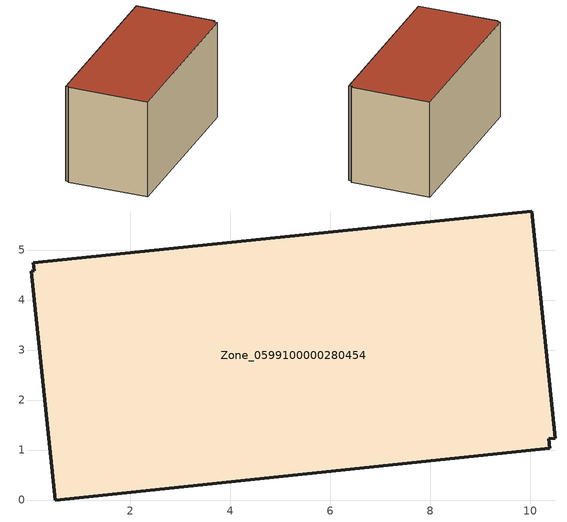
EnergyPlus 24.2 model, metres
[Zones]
Zone_0599100000280454
 floor ground (C_G): 0.08,4.58 0.06,4.75 10.03,5.78 10.5,1.24 10.37,1.23 10.39,1.04 0.5,0 0.02,4.58 z3.29
 wall outside (C_F): 10.5,1.24 10.03,5.78 0.06,4.75 0.08,4.58 0.02,4.58 0.5,0 10.39,1.04 10.37,1.23 10.5,1.24 z3.29:9.05
 roof outside (C_R): 0.06,4.75 0.08,4.58 0.02,4.58 0.5,0 10.39,1.04 10.37,1.23 10.5,1.24 10.03,5.78 z9.05
[BUILDING]
Pand.0599100000280454: North Axis=0; Terrain=City; Loads Convergence Tolerance Value=0.04; Temperature Convergence Tolerance Value=0.4; Solar Distribution=FullExterior; Maximum Number of Warmup Days=25; Minimum Number of Warmup Days=1
[Site:Location]
Rotterdam.The.Hague.AP_ZH_NLD Design_Conditions: Latitude=51.96; Longitude=4.45; Time Zone=1; Elevation=-4.5
[SITE:GROUNDTEMPERATURE:BUILDINGSURFACE]
18, 18, 18, 18, 18, 18, 18, 18, 18, 18, 18, 18
[MATERIAL] Thermal Absorptance=0.9; Solar Absorptance=0.7; Visible Absorptance=0.7
Name | Roughness | Thickness | Conductivity | Density | Specific Heat
G.TC.1946-1964 | MediumSmooth | 0.15 | 1 | 540 | 1210
F.TC.1946-1964 | Rough | 0.3 | 0.857143 | 1920 | 840
R.TC.1946-1964 | MediumRough | 0.2 | 0.235294 | 1500 | 1000
[CONSTRUCTION]
C_G: G.TC.1946-1964
C_F: F.TC.1946-1964
C_R: R.TC.1946-1964
[ZONE]
Zone_0599100000280454: Type=1; Multiplier=1; Ceiling Height=Autocalculate; Volume=Autocalculate; Floor Area=autocalculate; Part of Total Floor Area=Yes
[ZONEINFILTRATION:DESIGNFLOWRATE]
Infil_Zone_0599100000280454: Zone or ZoneList or Space or SpaceList=Zone_0599100000280454; Schedule=AlwaysOn; Design Flow Rate Calculation Method=Flow/Area; Flow Rate per Floor Area=0.003; Constant Term Coefficient=1; Temperature Term Coefficient=0; Velocity Term Coefficient=0; Velocity Squared Term Coefficient=0
[HVACTEMPLATE:ZONE:IDEALLOADSAIRSYSTEM]
Zone_0599100000280454: Maximum Heating Supply Air Temperature=50; Minimum Cooling Supply Air Temperature=13; Maximum Heating Supply Air Humidity Ratio=0.0156; Minimum Cooling Supply Air Humidity Ratio=0.0077; Heating Limit=NoLimit; Cooling Limit=NoLimit; Dehumidification Control Type=ConstantSensibleHeatRatio; Cooling Sensible Heat Ratio=0.7; Dehumidification Setpoint=60; Humidification Control Type=None; Humidification Setpoint=30; Outdoor Air Method=None; Outdoor Air Flow Rate per Person=0.00944; Outdoor Air Flow Rate per Zone Floor Area=0; Outdoor Air Flow Rate per Zone=0; Demand Controlled Ventilation Type=None; Outdoor Air Economizer Type=NoEconomizer; Heat Recovery Type=None; Sensible Heat Recovery Effectiveness=0.7; Latent Heat Recovery Effectiveness=0.65
[ZONECONTROL:THERMOSTAT]
ThermostatControl_Zone_0599100000280454: Zone or ZoneList=Zone_0599100000280454; Control Type Schedule=DualSetpointControlType; Control 1=Thermostat_Zone_0599100000280454; Temperature Difference Between Cutout And Setpoint=0
[THERMOSTATSETPOINT:DUALSETPOINT]
Thermostat_Zone_0599100000280454: Heating Setpoint Temperature Schedule=HeatingSetpoint_Zone_0599100000280454; Cooling Setpoint Temperature Schedule=CoolingSetpoint_Zone_0599100000280454
[SCHEDULE:COMPACT]
HeatingSetpoint_Zone_0599100000280454: Through: 12/31, For: AllDays, Until: 24:00, 21
CoolingSetpoint_Zone_0599100000280454: Through: 12/31, For: AllDays, Until: 24:00, 24
DualSetpointControlType: Through: 12/31, For: AllDays, Until: 24:00, 4
AlwaysOn: Through: 12/31, For: AllDays, Until: 24:00, 1
